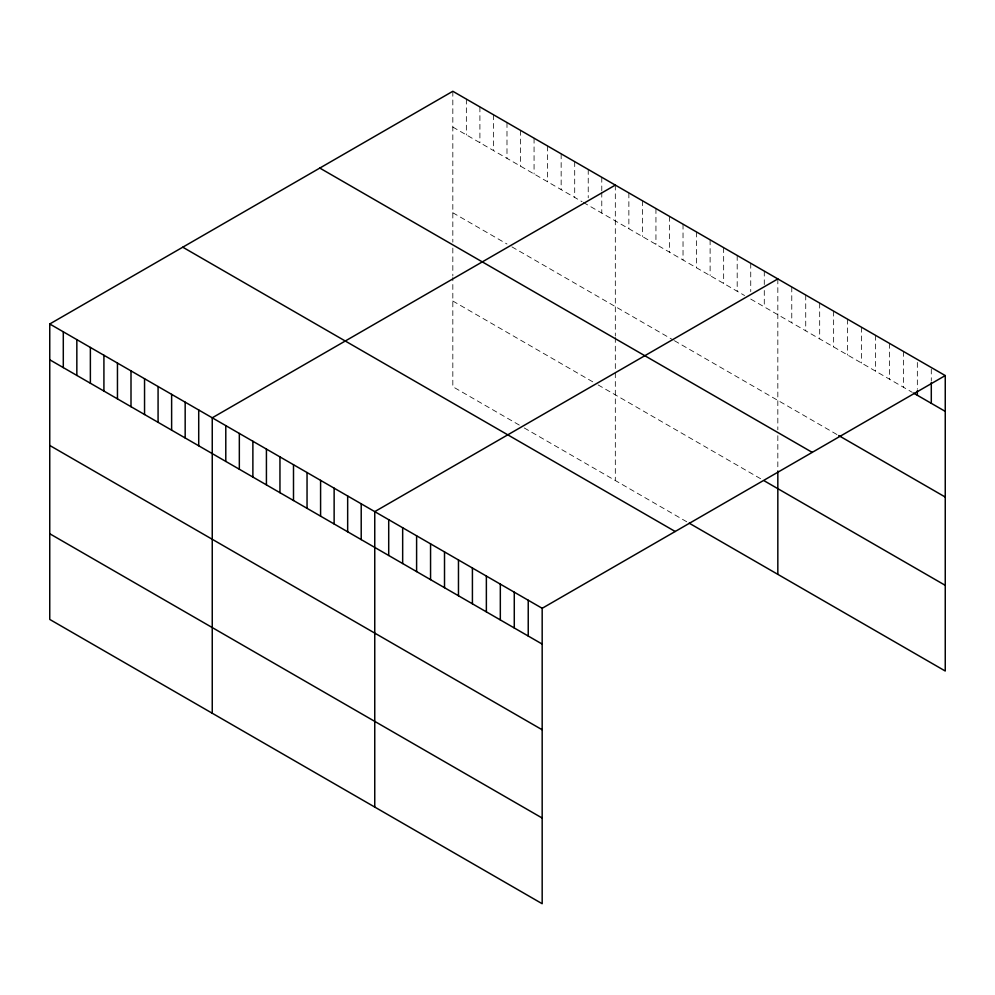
<?xml version="1.0" encoding="UTF-8"?>
<svg xmlns="http://www.w3.org/2000/svg" width="995" height="995" viewBox="0 0 995 995"><rect width="100%" height="100%" fill="white"/><g stroke="black" fill="none" stroke-linecap="round" stroke-linejoin="round"><path stroke-width="0.75" stroke-dasharray="4.97 3.73" d="M452.824 91.279L452.824 242.183M452.824 127.074L582.087 201.699M583.319 202.42L744.583 295.527M750.74 299.072L912.278 392.341M452.824 212.756L506.99 244.024M511.915 246.872L673.18 339.979M674.411 340.688L837.442 434.815M452.824 301.025L593.157 382.055M598.082 384.903L763.053 480.137M519.303 425.089L452.824 386.707L452.824 277.493M524.216 427.937L687.955 522.462M931.295 369.021L931.295 380.948M917.34 362.454L917.34 389.306M903.398 351.422L903.398 387.217M889.443 343.362L889.443 379.157M875.488 335.303L875.488 371.098M861.533 327.255L861.533 363.051M847.591 319.196L847.591 354.991M833.636 311.136L833.636 346.932M819.681 303.089L819.681 338.885M805.726 295.03L805.726 330.825M791.771 286.97L791.771 322.766M777.829 278.923L777.829 429.815M777.829 435.698L777.829 469.54M764.284 271.1L764.284 284.52M764.284 290.49L764.284 306.895M750.74 263.277L750.74 291.622M737.195 255.466L737.195 291.261M723.651 247.643L723.651 283.438M710.119 239.832L710.119 275.627M696.575 232.009L696.575 267.804M683.03 224.186L683.03 259.981M669.486 216.375L669.486 252.17M655.941 208.552L655.941 244.347M642.409 200.741L642.409 236.536M628.865 192.918L628.865 228.713M615.32 185.095L615.32 335.999M615.32 337.467L615.32 371.309M615.32 372.777L615.32 480.523M601.776 177.284L601.776 190.704M601.776 192.197L601.776 213.079M588.232 169.461L588.232 197.806M574.7 161.638L574.7 197.445M561.155 153.827L561.155 189.622M547.611 146.004L547.611 181.799M534.066 138.193L534.066 173.988M520.534 130.37L520.534 166.165M506.99 122.547L506.99 158.342M493.445 114.736L493.445 150.531M479.901 106.913L479.901 142.708M466.356 99.102L466.356 134.897M452.824 248.066L452.824 276.013"/><path stroke-width="1.49" d="M49.75 323.984L542.175 608.293L542.175 903.721L49.75 619.425L49.75 323.984L452.824 91.279L945.25 375.575L945.25 671.016L689.187 523.171M615.32 185.095L212.246 417.813L212.246 713.241M777.829 278.923L374.754 511.629L374.754 807.057M542.175 608.293L945.25 375.575M913.534 393.075L945.25 411.383M838.71 435.549L945.25 497.052M319.805 168.068L812.243 452.377M764.284 480.846L945.25 585.334M182.769 247.195L675.195 531.492M49.75 359.78L542.175 644.088M49.75 445.462L542.175 729.77M49.75 533.743L542.175 818.039M931.295 382.441L931.295 403.323M917.34 390.786L917.34 395.264M777.829 471.008L777.829 574.351M528.233 600.234L528.233 636.029M514.278 592.187L514.278 627.982M500.323 584.127L500.323 619.922M486.368 576.068L486.368 611.863M472.414 568.021L472.414 603.816M458.471 559.961L458.471 595.756M444.516 551.902L444.516 587.697M430.561 543.855L430.561 579.65M416.606 535.795L416.606 571.59M402.664 527.736L402.664 563.531M388.709 519.688L388.709 555.484M361.21 503.806L361.21 539.601M347.665 495.995L347.665 531.79M334.133 488.172L334.133 523.967M320.589 480.361L320.589 516.156M307.045 472.538L307.045 508.333M293.5 464.715L293.5 500.51M279.956 456.904L279.956 492.699M266.424 449.081L266.424 484.876M252.879 441.258L252.879 477.065M239.335 433.447L239.335 469.242M225.79 425.624L225.79 461.419M198.714 409.99L198.714 445.785M185.169 402.167L185.169 437.962M171.625 394.356L171.625 430.151M158.081 386.533L158.081 422.328M144.549 378.722L144.549 414.517M131.004 370.899L131.004 406.694M117.46 363.075L117.46 398.871M103.915 355.265L103.915 391.06M90.371 347.442L90.371 383.237M76.839 339.631L76.839 375.426M63.294 331.808L63.294 367.603"/></g></svg>
